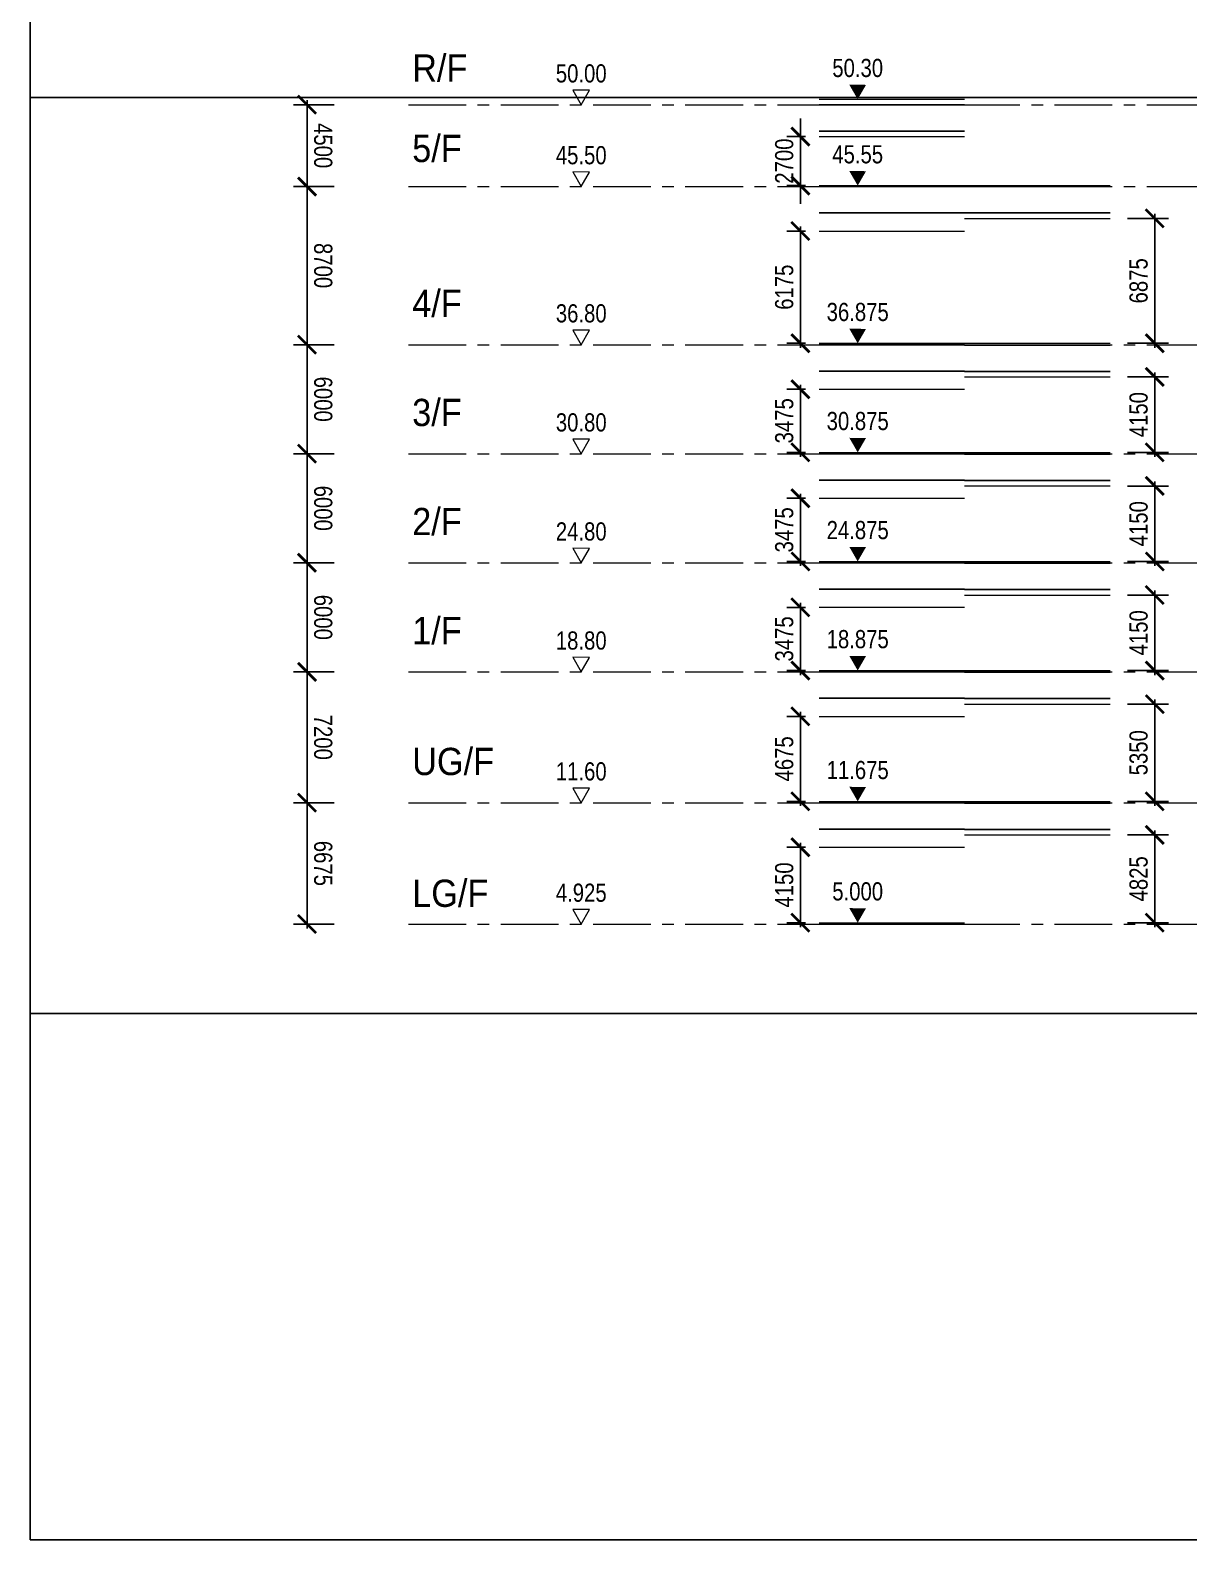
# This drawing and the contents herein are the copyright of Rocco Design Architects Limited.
# Model space of a CAD drawing. Header units: millimetres. Extents: x 833576263 to 1668046980, y 817519639 to 1636103653.
# Drawn here: x 833699376 to 833763140, y 817519639 to 817602692 of the extents above; entities that cross this region are included whole.
import ezdxf
from ezdxf.enums import TextEntityAlignment as Align

# ---------------------------------------------------------------- set-up
doc = ezdxf.new("R2010")
doc.units = ezdxf.units.MM
doc.header["$LTSCALE"] = 100
doc.header["$MEASUREMENT"] = 0
doc.linetypes.add('R_P_Grid$0$CENTER', pattern=[50.8, 31.75, -6.35, 6.35, -6.35])
doc.layers.get('Defpoints').update_dxf_attribs({"color": 170})
for name, color, linetype, lineweight in [('R_P_Grid$0$RDA0251', 1, 'R_P_Grid$0$CENTER', 18), ('R_P_Grid$0$RDA0311', 1, 'Continuous', 25), ('R_P_Grid$0$RDA0321', 7, 'Continuous', 18), ('R_P_Grid$0$RDA0322', 7, 'Continuous', 18), ('R_P_Grid$0$RDA04013', 1, 'Continuous', 35), ('R_P_Grid$0$RDA2301', 7, 'Continuous', 18), ('R_P_Grid$0$RDA2803S', 4, 'Continuous', 25)]:
    doc.layers.add(name, color=color, linetype=linetype, lineweight=lineweight)
doc.layers.add('X-REF', color=7, linetype='Continuous')
doc.styles.add('R_P_Grid$0$Romans', font='arial.ttf', dxfattribs={"width": 0.8})
doc.dimstyles.new('R_P_Grid$0$M_500MT', dxfattribs={"dimscale": 500, "dimtxt": 2, "dimasz": 2, "dimexe": 1.5, "dimexo": 1.5, "dimgap": 0.75, "dimtad": 1, "dimdec": 0, "dimrnd": 1e-07, "dimzin": 12, "dimdsep": 46, "dimtxsty": 'R_P_Grid$0$Romans', "dimblk": 'R_P_Grid$0$_ArchTick', "dimcen": 2, "dimdle": 0.5, "dimclrd": 7, "dimclre": 7, "dimclrt": 3, "dimaunit": 1, "dimadec": 8, "dimazin": 0, "dimtfac": 1, "dimtdec": 0, "dimtix": 1, "dimtmove": 2, "dimatfit": 3, "dimfxl": 3, "dimfxlon": 1, "dimtolj": 1, "dimarcsym": 0})

# ---------------------------------------------------------------- blocks, each defined once
blk = doc.blocks.new('R_P_Grid$0$LMark-FFL-2')
blk.add_solid([(-0.92, 1.6), (0.92, 1.59), (0, 0)])
at = {"color": 7, "style": 'R_P_Grid$0$Romans', "width": 0.8}
blk.add_attdef('FFL', text='', height=2, dxfattribs=at).set_placement((0, 1.85), align=Align.BOTTOM_CENTER)
blk = doc.blocks.new('R_P_Grid$0$_ArchTick')
at = {"color": 0, "linetype": 'ByBlock', "const_width": 0.15}
blk.add_lwpolyline([(-0.5, -0.5), (0.5, 0.5)], dxfattribs=at)
blk = doc.blocks.new('*D163')
at = {"layer": 'Defpoints', "color": 0, "transparency": 16777216}
for p in [(833742803, 817596840), (833741764, 817594140), (833742803, 817594140)]:
    blk.add_point(p, dxfattribs=at)
at = {"layer": 'R_P_Grid$0$RDA0311', "color": 7, "lineweight": -2, "transparency": 16777216}
for p, q in [((833741764, 817596840), (833741764, 817597840)), ((833742053, 817596840), (833741014, 817596840)), ((833741764, 817596840), (833741764, 817594140)), ((833742053, 817594140), (833741014, 817594140)), ((833741764, 817594140), (833741764, 817593140))]:
    blk.add_line(p, q, dxfattribs=at)
at = {"layer": 'R_P_Grid$0$RDA0311', "color": 7, "lineweight": -2, "transparency": 16777216, "xscale": 1000, "yscale": 1000, "zscale": 1000}
for p, rotation in [((833741764, 817596840), 270), ((833741764, 817594140), 90)]:
    blk.add_blockref('R_P_Grid$0$_ArchTick', p, dxfattribs=dict(at, rotation=rotation))
at = {"layer": 'R_P_Grid$0$RDA0311', "color": 3, "transparency": 16777216, "insert": (833740878, 817595490), "char_height": 1000, "attachment_point": 5, "rotation": 90, "style": 'R_P_Grid$0$Romans'}
blk.add_mtext('\\A1;2700', dxfattribs=at)
blk = doc.blocks.new('*D164')
at = {"layer": 'Defpoints', "color": 0, "transparency": 16777216}
for p in [(833742803, 817591640), (833741764, 817585465), (833742803, 817585465)]:
    blk.add_point(p, dxfattribs=at)
at = {"layer": 'R_P_Grid$0$RDA0311', "color": 7, "lineweight": -2, "transparency": 16777216}
for p, q in [((833742053, 817591640), (833741014, 817591640)), ((833741764, 817591890), (833741764, 817585215)), ((833742053, 817585465), (833741014, 817585465))]:
    blk.add_line(p, q, dxfattribs=at)
at = {"layer": 'R_P_Grid$0$RDA0311', "color": 7, "lineweight": -2, "transparency": 16777216, "xscale": 1000, "yscale": 1000, "zscale": 1000}
for p, rotation in [((833741764, 817591640), 90), ((833741764, 817585465), 270)]:
    blk.add_blockref('R_P_Grid$0$_ArchTick', p, dxfattribs=dict(at, rotation=rotation))
at = {"layer": 'R_P_Grid$0$RDA0311', "color": 3, "transparency": 16777216, "insert": (833740878, 817588553), "char_height": 1000, "attachment_point": 5, "rotation": 90, "style": 'R_P_Grid$0$Romans'}
blk.add_mtext('\\A1;6175', dxfattribs=at)
blk = doc.blocks.new('*D165')
at = {"layer": 'Defpoints', "color": 0, "transparency": 16777216}
for p in [(833742803, 817582940), (833741764, 817579465), (833742803, 817579465)]:
    blk.add_point(p, dxfattribs=at)
at = {"layer": 'R_P_Grid$0$RDA0311', "color": 7, "lineweight": -2, "transparency": 16777216}
for p, q in [((833741764, 817583190), (833741764, 817579215)), ((833742053, 817582940), (833741014, 817582940)), ((833742053, 817579465), (833741014, 817579465))]:
    blk.add_line(p, q, dxfattribs=at)
at = {"layer": 'R_P_Grid$0$RDA0311', "color": 7, "lineweight": -2, "transparency": 16777216, "xscale": 1000, "yscale": 1000, "zscale": 1000}
for p, rotation in [((833741764, 817582940), 90), ((833741764, 817579465), 270)]:
    blk.add_blockref('R_P_Grid$0$_ArchTick', p, dxfattribs=dict(at, rotation=rotation))
at = {"layer": 'R_P_Grid$0$RDA0311', "color": 3, "transparency": 16777216, "insert": (833740878, 817581203), "char_height": 1000, "attachment_point": 5, "rotation": 90, "style": 'R_P_Grid$0$Romans'}
blk.add_mtext('\\A1;3475', dxfattribs=at)
blk = doc.blocks.new('*D166')
at = {"layer": 'Defpoints', "color": 0, "transparency": 16777216}
for p in [(833742803, 817576940), (833741764, 817573465), (833742803, 817573465)]:
    blk.add_point(p, dxfattribs=at)
at = {"layer": 'R_P_Grid$0$RDA0311', "color": 7, "lineweight": -2, "transparency": 16777216}
for p, q in [((833742053, 817576940), (833741014, 817576940)), ((833741764, 817577190), (833741764, 817573215)), ((833742053, 817573465), (833741014, 817573465))]:
    blk.add_line(p, q, dxfattribs=at)
at = {"layer": 'R_P_Grid$0$RDA0311', "color": 7, "lineweight": -2, "transparency": 16777216, "xscale": 1000, "yscale": 1000, "zscale": 1000}
for p, rotation in [((833741764, 817576940), 90), ((833741764, 817573465), 270)]:
    blk.add_blockref('R_P_Grid$0$_ArchTick', p, dxfattribs=dict(at, rotation=rotation))
at = {"layer": 'R_P_Grid$0$RDA0311', "color": 3, "transparency": 16777216, "insert": (833740878, 817575203), "char_height": 1000, "attachment_point": 5, "rotation": 90, "style": 'R_P_Grid$0$Romans'}
blk.add_mtext('\\A1;3475', dxfattribs=at)
blk = doc.blocks.new('*D167')
at = {"layer": 'Defpoints', "color": 0, "transparency": 16777216}
for p in [(833742803, 817570940), (833741764, 817567465), (833742803, 817567465)]:
    blk.add_point(p, dxfattribs=at)
at = {"layer": 'R_P_Grid$0$RDA0311', "color": 7, "lineweight": -2, "transparency": 16777216}
for p, q in [((833742053, 817570940), (833741014, 817570940)), ((833741764, 817571190), (833741764, 817567215)), ((833742053, 817567465), (833741014, 817567465))]:
    blk.add_line(p, q, dxfattribs=at)
at = {"layer": 'R_P_Grid$0$RDA0311', "color": 7, "lineweight": -2, "transparency": 16777216, "xscale": 1000, "yscale": 1000, "zscale": 1000}
for p, rotation in [((833741764, 817570940), 90), ((833741764, 817567465), 270)]:
    blk.add_blockref('R_P_Grid$0$_ArchTick', p, dxfattribs=dict(at, rotation=rotation))
at = {"layer": 'R_P_Grid$0$RDA0311', "color": 3, "transparency": 16777216, "insert": (833740878, 817569203), "char_height": 1000, "attachment_point": 5, "rotation": 90, "style": 'R_P_Grid$0$Romans'}
blk.add_mtext('\\A1;3475', dxfattribs=at)
blk = doc.blocks.new('*D168')
at = {"layer": 'Defpoints', "color": 0, "transparency": 16777216}
for p in [(833742803, 817564940), (833741764, 817560265), (833742803, 817560265)]:
    blk.add_point(p, dxfattribs=at)
at = {"layer": 'R_P_Grid$0$RDA0311', "color": 7, "lineweight": -2, "transparency": 16777216}
for p, q in [((833742053, 817564940), (833741014, 817564940)), ((833741764, 817565190), (833741764, 817560015)), ((833742053, 817560265), (833741014, 817560265))]:
    blk.add_line(p, q, dxfattribs=at)
at = {"layer": 'R_P_Grid$0$RDA0311', "color": 7, "lineweight": -2, "transparency": 16777216, "xscale": 1000, "yscale": 1000, "zscale": 1000}
for p, rotation in [((833741764, 817564940), 90), ((833741764, 817560265), 270)]:
    blk.add_blockref('R_P_Grid$0$_ArchTick', p, dxfattribs=dict(at, rotation=rotation))
at = {"layer": 'R_P_Grid$0$RDA0311', "color": 3, "transparency": 16777216, "insert": (833740878, 817562603), "char_height": 1000, "attachment_point": 5, "rotation": 90, "style": 'R_P_Grid$0$Romans'}
blk.add_mtext('\\A1;4675', dxfattribs=at)
blk = doc.blocks.new('*D169')
at = {"layer": 'Defpoints', "color": 0, "transparency": 16777216}
for p in [(833742803, 817557740), (833741764, 817553590), (833742803, 817553590)]:
    blk.add_point(p, dxfattribs=at)
at = {"layer": 'R_P_Grid$0$RDA0311', "color": 7, "lineweight": -2, "transparency": 16777216}
for p, q in [((833742053, 817557740), (833741014, 817557740)), ((833741764, 817557990), (833741764, 817553340)), ((833742053, 817553590), (833741014, 817553590))]:
    blk.add_line(p, q, dxfattribs=at)
at = {"layer": 'R_P_Grid$0$RDA0311', "color": 7, "lineweight": -2, "transparency": 16777216, "xscale": 1000, "yscale": 1000, "zscale": 1000}
for p, rotation in [((833741764, 817557740), 90), ((833741764, 817553590), 270)]:
    blk.add_blockref('R_P_Grid$0$_ArchTick', p, dxfattribs=dict(at, rotation=rotation))
at = {"layer": 'R_P_Grid$0$RDA0311', "color": 3, "transparency": 16777216, "insert": (833740878, 817555665), "char_height": 1000, "attachment_point": 5, "rotation": 90, "style": 'R_P_Grid$0$Romans'}
blk.add_mtext('\\A1;4150', dxfattribs=at)
blk = doc.blocks.new('*D170')
at = {"layer": 'Defpoints', "color": 0, "transparency": 16777216}
for p in [(833758803, 817583615), (833758803, 817579465), (833761265, 817579465)]:
    blk.add_point(p, dxfattribs=at)
at = {"layer": 'R_P_Grid$0$RDA0311', "color": 7, "lineweight": -2, "transparency": 16777216}
for p, q in [((833761265, 817583865), (833761265, 817579215)), ((833759765, 817583615), (833762015, 817583615)), ((833759765, 817579465), (833762015, 817579465))]:
    blk.add_line(p, q, dxfattribs=at)
at = {"layer": 'R_P_Grid$0$RDA0311', "color": 7, "lineweight": -2, "transparency": 16777216, "xscale": 1000, "yscale": 1000, "zscale": 1000}
for p, rotation in [((833761265, 817583615), 90), ((833761265, 817579465), 270)]:
    blk.add_blockref('R_P_Grid$0$_ArchTick', p, dxfattribs=dict(at, rotation=rotation))
at = {"layer": 'R_P_Grid$0$RDA0311', "color": 3, "transparency": 16777216, "insert": (833760380, 817581540), "char_height": 1000, "attachment_point": 5, "rotation": 90, "style": 'R_P_Grid$0$Romans'}
blk.add_mtext('\\A1;4150', dxfattribs=at)
blk = doc.blocks.new('*D171')
at = {"layer": 'Defpoints', "color": 0, "transparency": 16777216}
for p in [(833758803, 817577615), (833758803, 817573465), (833761265, 817573465)]:
    blk.add_point(p, dxfattribs=at)
at = {"layer": 'R_P_Grid$0$RDA0311', "color": 7, "lineweight": -2, "transparency": 16777216}
for p, q in [((833759765, 817577615), (833762015, 817577615)), ((833761265, 817577865), (833761265, 817573215)), ((833759765, 817573465), (833762015, 817573465))]:
    blk.add_line(p, q, dxfattribs=at)
at = {"layer": 'R_P_Grid$0$RDA0311', "color": 7, "lineweight": -2, "transparency": 16777216, "xscale": 1000, "yscale": 1000, "zscale": 1000}
for p, rotation in [((833761265, 817577615), 90), ((833761265, 817573465), 270)]:
    blk.add_blockref('R_P_Grid$0$_ArchTick', p, dxfattribs=dict(at, rotation=rotation))
at = {"layer": 'R_P_Grid$0$RDA0311', "color": 3, "transparency": 16777216, "insert": (833760380, 817575540), "char_height": 1000, "attachment_point": 5, "rotation": 90, "style": 'R_P_Grid$0$Romans'}
blk.add_mtext('\\A1;4150', dxfattribs=at)
blk = doc.blocks.new('*D172')
at = {"layer": 'Defpoints', "color": 0, "transparency": 16777216}
for p in [(833758803, 817571615), (833758803, 817567465), (833761265, 817567465)]:
    blk.add_point(p, dxfattribs=at)
at = {"layer": 'R_P_Grid$0$RDA0311', "color": 7, "lineweight": -2, "transparency": 16777216}
for p, q in [((833759765, 817571615), (833762015, 817571615)), ((833761265, 817571865), (833761265, 817567215)), ((833759765, 817567465), (833762015, 817567465))]:
    blk.add_line(p, q, dxfattribs=at)
at = {"layer": 'R_P_Grid$0$RDA0311', "color": 7, "lineweight": -2, "transparency": 16777216, "xscale": 1000, "yscale": 1000, "zscale": 1000}
for p, rotation in [((833761265, 817571615), 90), ((833761265, 817567465), 270)]:
    blk.add_blockref('R_P_Grid$0$_ArchTick', p, dxfattribs=dict(at, rotation=rotation))
at = {"layer": 'R_P_Grid$0$RDA0311', "color": 3, "transparency": 16777216, "insert": (833760380, 817569540), "char_height": 1000, "attachment_point": 5, "rotation": 90, "style": 'R_P_Grid$0$Romans'}
blk.add_mtext('\\A1;4150', dxfattribs=at)
blk = doc.blocks.new('*D173')
at = {"layer": 'Defpoints', "color": 0, "transparency": 16777216}
for p in [(833758803, 817565615), (833758803, 817560265), (833761265, 817560265)]:
    blk.add_point(p, dxfattribs=at)
at = {"layer": 'R_P_Grid$0$RDA0311', "color": 7, "lineweight": -2, "transparency": 16777216}
for p, q in [((833759765, 817565615), (833762015, 817565615)), ((833761265, 817565865), (833761265, 817560015)), ((833759765, 817560265), (833762015, 817560265))]:
    blk.add_line(p, q, dxfattribs=at)
at = {"layer": 'R_P_Grid$0$RDA0311', "color": 7, "lineweight": -2, "transparency": 16777216, "xscale": 1000, "yscale": 1000, "zscale": 1000}
for p, rotation in [((833761265, 817565615), 90), ((833761265, 817560265), 270)]:
    blk.add_blockref('R_P_Grid$0$_ArchTick', p, dxfattribs=dict(at, rotation=rotation))
at = {"layer": 'R_P_Grid$0$RDA0311', "color": 3, "transparency": 16777216, "insert": (833760379, 817562940), "char_height": 1000, "attachment_point": 5, "rotation": 90, "style": 'R_P_Grid$0$Romans'}
blk.add_mtext('\\A1;5350', dxfattribs=at)
blk = doc.blocks.new('*D174')
at = {"layer": 'Defpoints', "color": 0, "transparency": 16777216}
for p in [(833758803, 817558415), (833750803, 817553590), (833761265, 817553590)]:
    blk.add_point(p, dxfattribs=at)
at = {"layer": 'R_P_Grid$0$RDA0311', "color": 7, "lineweight": -2, "transparency": 16777216}
for p, q in [((833759765, 817558415), (833762015, 817558415)), ((833761265, 817558665), (833761265, 817553340)), ((833759765, 817553590), (833762015, 817553590))]:
    blk.add_line(p, q, dxfattribs=at)
at = {"layer": 'R_P_Grid$0$RDA0311', "color": 7, "lineweight": -2, "transparency": 16777216, "xscale": 1000, "yscale": 1000, "zscale": 1000}
for p, rotation in [((833761265, 817558415), 90), ((833761265, 817553590), 270)]:
    blk.add_blockref('R_P_Grid$0$_ArchTick', p, dxfattribs=dict(at, rotation=rotation))
at = {"layer": 'R_P_Grid$0$RDA0311', "color": 3, "transparency": 16777216, "insert": (833760380, 817556003), "char_height": 1000, "attachment_point": 5, "rotation": 90, "style": 'R_P_Grid$0$Romans'}
blk.add_mtext('\\A1;4825', dxfattribs=at)
blk = doc.blocks.new('*D142')
at = {"layer": 'Defpoints', "color": 0, "transparency": 16777216}
for p in [(833720191, 817598590), (833714611, 817594090), (833720191, 817594090)]:
    blk.add_point(p, dxfattribs=at)
at = {"layer": 'R_P_Grid$0$RDA0311', "color": 7, "lineweight": -2, "transparency": 16777216}
for p, q in [((833714611, 817598840), (833714611, 817593840)), ((833716111, 817598590), (833713861, 817598590)), ((833716111, 817594090), (833713861, 817594090))]:
    blk.add_line(p, q, dxfattribs=at)
at = {"layer": 'R_P_Grid$0$RDA0311', "color": 7, "lineweight": -2, "transparency": 16777216, "xscale": 1000, "yscale": 1000, "zscale": 1000}
for p, rotation in [((833714611, 817598590), 90), ((833714611, 817594090), 270)]:
    blk.add_blockref('R_P_Grid$0$_ArchTick', p, dxfattribs=dict(at, rotation=rotation))
at = {"layer": 'R_P_Grid$0$RDA0311', "color": 3, "transparency": 16777216, "insert": (833715496, 817596340), "char_height": 1000, "attachment_point": 5, "rotation": 270, "style": 'R_P_Grid$0$Romans'}
blk.add_mtext('\\A1;4500', dxfattribs=at)
blk = doc.blocks.new('*D143')
at = {"layer": 'Defpoints', "color": 0, "transparency": 16777216}
for p in [(833720191, 817594090), (833714611, 817585390), (833720191, 817585390)]:
    blk.add_point(p, dxfattribs=at)
at = {"layer": 'R_P_Grid$0$RDA0311', "color": 7, "lineweight": -2, "transparency": 16777216}
for p, q in [((833716111, 817594090), (833713861, 817594090)), ((833714611, 817594340), (833714611, 817585140)), ((833716111, 817585390), (833713861, 817585390))]:
    blk.add_line(p, q, dxfattribs=at)
at = {"layer": 'R_P_Grid$0$RDA0311', "color": 7, "lineweight": -2, "transparency": 16777216, "xscale": 1000, "yscale": 1000, "zscale": 1000}
for p, rotation in [((833714611, 817594090), 90), ((833714611, 817585390), 270)]:
    blk.add_blockref('R_P_Grid$0$_ArchTick', p, dxfattribs=dict(at, rotation=rotation))
at = {"layer": 'R_P_Grid$0$RDA0311', "color": 3, "transparency": 16777216, "insert": (833715496, 817589740), "char_height": 1000, "attachment_point": 5, "rotation": 270, "style": 'R_P_Grid$0$Romans'}
blk.add_mtext('\\A1;8700', dxfattribs=at)
blk = doc.blocks.new('*D144')
at = {"layer": 'Defpoints', "color": 0, "transparency": 16777216}
for p in [(833720191, 817585390), (833714611, 817579390), (833720191, 817579390)]:
    blk.add_point(p, dxfattribs=at)
at = {"layer": 'R_P_Grid$0$RDA0311', "color": 7, "lineweight": -2, "transparency": 16777216}
for p, q in [((833714611, 817585640), (833714611, 817579140)), ((833716111, 817585390), (833713861, 817585390)), ((833716111, 817579390), (833713861, 817579390))]:
    blk.add_line(p, q, dxfattribs=at)
at = {"layer": 'R_P_Grid$0$RDA0311', "color": 7, "lineweight": -2, "transparency": 16777216, "xscale": 1000, "yscale": 1000, "zscale": 1000}
for p, rotation in [((833714611, 817585390), 90), ((833714611, 817579390), 270)]:
    blk.add_blockref('R_P_Grid$0$_ArchTick', p, dxfattribs=dict(at, rotation=rotation))
at = {"layer": 'R_P_Grid$0$RDA0311', "color": 3, "transparency": 16777216, "insert": (833715496, 817582390), "char_height": 1000, "attachment_point": 5, "rotation": 270, "style": 'R_P_Grid$0$Romans'}
blk.add_mtext('\\A1;6000', dxfattribs=at)
blk = doc.blocks.new('*D145')
at = {"layer": 'Defpoints', "color": 0, "transparency": 16777216}
for p in [(833720191, 817579390), (833714611, 817573390), (833720191, 817573390)]:
    blk.add_point(p, dxfattribs=at)
at = {"layer": 'R_P_Grid$0$RDA0311', "color": 7, "lineweight": -2, "transparency": 16777216}
for p, q in [((833716111, 817579390), (833713861, 817579390)), ((833714611, 817579640), (833714611, 817573140)), ((833716111, 817573390), (833713861, 817573390))]:
    blk.add_line(p, q, dxfattribs=at)
at = {"layer": 'R_P_Grid$0$RDA0311', "color": 7, "lineweight": -2, "transparency": 16777216, "xscale": 1000, "yscale": 1000, "zscale": 1000}
for p, rotation in [((833714611, 817579390), 90), ((833714611, 817573390), 270)]:
    blk.add_blockref('R_P_Grid$0$_ArchTick', p, dxfattribs=dict(at, rotation=rotation))
at = {"layer": 'R_P_Grid$0$RDA0311', "color": 3, "transparency": 16777216, "insert": (833715496, 817576390), "char_height": 1000, "attachment_point": 5, "rotation": 270, "style": 'R_P_Grid$0$Romans'}
blk.add_mtext('\\A1;6000', dxfattribs=at)
blk = doc.blocks.new('*D146')
at = {"layer": 'Defpoints', "color": 0, "transparency": 16777216}
for p in [(833720191, 817573390), (833714611, 817567390), (833720191, 817567390)]:
    blk.add_point(p, dxfattribs=at)
at = {"layer": 'R_P_Grid$0$RDA0311', "color": 7, "lineweight": -2, "transparency": 16777216}
for p, q in [((833716111, 817573390), (833713861, 817573390)), ((833714611, 817573640), (833714611, 817567140)), ((833716111, 817567390), (833713861, 817567390))]:
    blk.add_line(p, q, dxfattribs=at)
at = {"layer": 'R_P_Grid$0$RDA0311', "color": 7, "lineweight": -2, "transparency": 16777216, "xscale": 1000, "yscale": 1000, "zscale": 1000}
for p, rotation in [((833714611, 817573390), 90), ((833714611, 817567390), 270)]:
    blk.add_blockref('R_P_Grid$0$_ArchTick', p, dxfattribs=dict(at, rotation=rotation))
at = {"layer": 'R_P_Grid$0$RDA0311', "color": 3, "transparency": 16777216, "insert": (833715496, 817570390), "char_height": 1000, "attachment_point": 5, "rotation": 270, "style": 'R_P_Grid$0$Romans'}
blk.add_mtext('\\A1;6000', dxfattribs=at)
blk = doc.blocks.new('*D147')
at = {"layer": 'Defpoints', "color": 0, "transparency": 16777216}
for p in [(833720191, 817567390), (833714611, 817560190), (833720191, 817560190)]:
    blk.add_point(p, dxfattribs=at)
at = {"layer": 'R_P_Grid$0$RDA0311', "color": 7, "lineweight": -2, "transparency": 16777216}
for p, q in [((833716111, 817567390), (833713861, 817567390)), ((833714611, 817567640), (833714611, 817559940)), ((833716111, 817560190), (833713861, 817560190))]:
    blk.add_line(p, q, dxfattribs=at)
at = {"layer": 'R_P_Grid$0$RDA0311', "color": 7, "lineweight": -2, "transparency": 16777216, "xscale": 1000, "yscale": 1000, "zscale": 1000}
for p, rotation in [((833714611, 817567390), 90), ((833714611, 817560190), 270)]:
    blk.add_blockref('R_P_Grid$0$_ArchTick', p, dxfattribs=dict(at, rotation=rotation))
at = {"layer": 'R_P_Grid$0$RDA0311', "color": 3, "transparency": 16777216, "insert": (833715496, 817563790), "char_height": 1000, "attachment_point": 5, "rotation": 270, "style": 'R_P_Grid$0$Romans'}
blk.add_mtext('\\A1;7200', dxfattribs=at)
blk = doc.blocks.new('*D175')
at = {"layer": 'Defpoints', "color": 0, "transparency": 16777216}
for p in [(833720191, 817560190), (833714611, 817553515), (833720191, 817553515)]:
    blk.add_point(p, dxfattribs=at)
at = {"layer": 'R_P_Grid$0$RDA0311', "color": 7, "lineweight": -2, "transparency": 16777216}
for p, q in [((833716111, 817560190), (833713861, 817560190)), ((833714611, 817560440), (833714611, 817553265)), ((833716111, 817553515), (833713861, 817553515))]:
    blk.add_line(p, q, dxfattribs=at)
at = {"layer": 'R_P_Grid$0$RDA0311', "color": 7, "lineweight": -2, "transparency": 16777216, "xscale": 1000, "yscale": 1000, "zscale": 1000}
for p, rotation in [((833714611, 817560190), 90), ((833714611, 817553515), 270)]:
    blk.add_blockref('R_P_Grid$0$_ArchTick', p, dxfattribs=dict(at, rotation=rotation))
at = {"layer": 'R_P_Grid$0$RDA0311', "color": 3, "transparency": 16777216, "insert": (833715496, 817556853), "char_height": 1000, "attachment_point": 5, "rotation": 270, "style": 'R_P_Grid$0$Romans'}
blk.add_mtext('\\A1;6675', dxfattribs=at)
blk = doc.blocks.new('R_P_Grid$0$LMark-SFL-2')
blk.add_lwpolyline([(-0.92, 1.6), (0, 0), (0.92, 1.59)], close=True)
at = {"color": 7, "style": 'R_P_Grid$0$Romans', "width": 0.8}
blk.add_attdef('SFL', text='', height=2, dxfattribs=at).set_placement((0, 1.85), align=Align.BOTTOM_CENTER)
blk = doc.blocks.new('*D148')
at = {"layer": 'Defpoints', "color": 0, "transparency": 16777216}
for p in [(833758803, 817592340), (833758803, 817585465), (833761265, 817585465)]:
    blk.add_point(p, dxfattribs=at)
at = {"layer": 'R_P_Grid$0$RDA0311', "color": 7, "lineweight": -2, "transparency": 16777216}
for p, q in [((833759765, 817592340), (833762015, 817592340)), ((833761265, 817592590), (833761265, 817585215)), ((833759765, 817585465), (833762015, 817585465))]:
    blk.add_line(p, q, dxfattribs=at)
at = {"layer": 'R_P_Grid$0$RDA0311', "color": 7, "lineweight": -2, "transparency": 16777216, "xscale": 1000, "yscale": 1000, "zscale": 1000}
for p, rotation in [((833761265, 817592340), 90), ((833761265, 817585465), 270)]:
    blk.add_blockref('R_P_Grid$0$_ArchTick', p, dxfattribs=dict(at, rotation=rotation))
at = {"layer": 'R_P_Grid$0$RDA0311', "color": 3, "transparency": 16777216, "insert": (833760380, 817588903), "char_height": 1000, "attachment_point": 5, "rotation": 90, "style": 'R_P_Grid$0$Romans'}
blk.add_mtext('\\A1;6875', dxfattribs=at)
blk = doc.blocks.new('R_P_Grid')
blk.add_lwpolyline([(833699375.8, 817668139.3), (833909375.8, 817668139.3), (833909375.8, 817519639.3), (833699375.8, 817519639.3)], close=True)
at = {"layer": 'Defpoints'}
for p, q in [((833699375.8, 817598990.5), (833909375.8, 817598990.5)), ((833699375.8, 817548590.5), (833909375.8, 817548590.5))]:
    blk.add_line(p, q, dxfattribs=at)
at = {"layer": 'R_P_Grid$0$RDA0251'}
for p, q in [((833720190.6, 817598590.5), (833809658.2, 817598590.5)), ((833720190.6, 817594090.5), (833809658.2, 817594090.5)), ((833720190.6, 817585390.5), (833809658.2, 817585390.5)), ((833720190.6, 817579390.5), (833809658.2, 817579390.5)), ((833720190.6, 817573390.5), (833809658.2, 817573390.5)), ((833720190.6, 817567390.5), (833809658.2, 817567390.5)), ((833720190.6, 817560190.5), (833809658.2, 817560190.5)), ((833720190.6, 817553515.5), (833809658.2, 817553515.5))]:
    blk.add_line(p, q, dxfattribs=at)
at = {"layer": 'R_P_Grid$0$RDA2301'}
for p, q in [((833742803.3, 817598890.5), (833750803.3, 817598890.5)), ((833742803.3, 817596840.5), (833750803.3, 817596840.5)), ((833742803.3, 817594140.5), (833758803.3, 817594140.5)), ((833750803.3, 817592340.5), (833758803.3, 817592340.5)), ((833742803.3, 817591640.5), (833750803.3, 817591640.5)), ((833742803.3, 817585465.5), (833750803.3, 817585465.5)), ((833750803.3, 817585465.5), (833758803.3, 817585465.5)), ((833750803.3, 817583615.5), (833758803.3, 817583615.5)), ((833742803.3, 817582940.5), (833750803.3, 817582940.5)), ((833742803.3, 817579465.5), (833750803.3, 817579465.5)), ((833750803.3, 817579465.5), (833758803.3, 817579465.5)), ((833750803.3, 817577615.5), (833758803.3, 817577615.5)), ((833742803.3, 817576940.5), (833750803.3, 817576940.5)), ((833742803.3, 817573465.5), (833750803.3, 817573465.5)), ((833750803.3, 817573465.5), (833758803.3, 817573465.5)), ((833750803.3, 817571615.5), (833758803.3, 817571615.5)), ((833742803.3, 817570940.5), (833750803.3, 817570940.5)), ((833742803.3, 817567465.5), (833750803.3, 817567465.5)), ((833750803.3, 817567465.5), (833758803.3, 817567465.5)), ((833750803.3, 817565615.5), (833758803.3, 817565615.5)), ((833742803.3, 817564940.5), (833750803.3, 817564940.5)), ((833742803.3, 817560265.5), (833750803.3, 817560265.5)), ((833750803.3, 817560265.5), (833758803.3, 817560265.5)), ((833750803.3, 817558415.5), (833758803.3, 817558415.5)), ((833742803.3, 817557740.5), (833750803.3, 817557740.5)), ((833742803.3, 817553590.5), (833750803.3, 817553590.5))]:
    blk.add_line(p, q, dxfattribs=at)
at = {"layer": 'R_P_Grid$0$RDA2803S'}
for p, q in [((833742803.3, 817598590.5), (833750803.3, 817598590.5)), ((833742803.3, 817597140.5), (833750803.3, 817597140.5)), ((833742803.3, 817594090.5), (833758803.3, 817594090.5)), ((833742803.3, 817592640.5), (833758803.3, 817592640.5)), ((833742803.3, 817585390.5), (833750803.3, 817585390.5)), ((833750803.3, 817585365.5), (833758803.3, 817585365.5)), ((833742803.3, 817583940.5), (833750803.3, 817583940.5)), ((833750803.3, 817583915.5), (833758803.3, 817583915.5)), ((833742803.3, 817579390.5), (833750803.3, 817579390.5)), ((833750803.3, 817579365.5), (833758803.3, 817579365.5)), ((833742803.3, 817577940.5), (833750803.3, 817577940.5)), ((833750803.3, 817577915.5), (833758803.3, 817577915.5)), ((833742803.3, 817573390.5), (833750803.3, 817573390.5)), ((833750803.3, 817573365.5), (833758803.3, 817573365.5)), ((833742803.3, 817571940.5), (833750803.3, 817571940.5)), ((833750803.3, 817571915.5), (833758803.3, 817571915.5)), ((833742803.3, 817567390.5), (833750803.3, 817567390.5)), ((833750803.3, 817567365.5), (833758803.3, 817567365.5)), ((833742803.3, 817565940.5), (833750803.3, 817565940.5)), ((833750803.3, 817565915.5), (833758803.3, 817565915.5)), ((833742803.3, 817560190.5), (833750803.3, 817560190.5)), ((833750803.3, 817560165.5), (833758803.3, 817560165.5)), ((833742803.3, 817558740.5), (833750803.3, 817558740.5)), ((833750803.3, 817558715.5), (833758803.3, 817558715.5)), ((833742803.3, 817553515.5), (833750803.3, 817553515.5))]:
    blk.add_line(p, q, dxfattribs=at)
at = {"layer": 'R_P_Grid$0$RDA0321', "xscale": 500, "yscale": 500, "zscale": 500}
for p, values in [((833729702.5, 817598590.5), {'SFL': '50.00'}), ((833729702.5, 817594090.5), {'SFL': '45.50'}), ((833729702.5, 817585390.5), {'SFL': '36.80'}), ((833729702.5, 817579390.5), {'SFL': '30.80'}), ((833729702.5, 817573390.5), {'SFL': '24.80'}), ((833729702.5, 817567390.5), {'SFL': '18.80'}), ((833729702.5, 817560190.5), {'SFL': '11.60'}), ((833729702.5, 817553515.5), {'SFL': '4.925'})]:
    blk.add_blockref('R_P_Grid$0$LMark-SFL-2', p, dxfattribs=at).add_auto_attribs(values)
at = {"layer": 'R_P_Grid$0$RDA0322', "xscale": 500, "yscale": 500, "zscale": 500}
for p, values in [((833744916.9, 817598890.5), {'FFL': '50.30'}), ((833744916.9, 817594140.5), {'FFL': '45.55'}), ((833744916.9, 817585465.5), {'FFL': '36.875'}), ((833744916.9, 817579465.5), {'FFL': '30.875'}), ((833744916.9, 817573465.5), {'FFL': '24.875'}), ((833744916.9, 817567465.5), {'FFL': '18.875'}), ((833744916.9, 817560265.5), {'FFL': '11.675'}), ((833744916.9, 817553590.5), {'FFL': '5.000'})]:
    blk.add_blockref('R_P_Grid$0$LMark-FFL-2', p, dxfattribs=at).add_auto_attribs(values)
at = {"layer": 'R_P_Grid$0$RDA04013', "style": 'R_P_Grid$0$Romans', "width": 0.9}
for s, p in [('R/F', (833720400.4, 817599860.9)), ('5/F', (833720400.4, 817595435.9)), ('4/F', (833720400.4, 817586910.9)), ('3/F', (833720400.4, 817580910.9)), ('2/F', (833720400.4, 817574910.9)), ('1/F', (833720400.4, 817568910.9)), ('UG/F', (833720400.4, 817561710.9)), ('LG/F', (833720400.4, 817554460.9))]:
    blk.add_text(s, height=1500, dxfattribs=at).set_placement(p)
at = {"layer": 'R_P_Grid$0$RDA0311'}
for base, p1, p2, picture, middle in [((833714610.6, 817594090.5), (833720190.6, 817598590.5), (833720190.6, 817594090.5), '*D142', (833715496.2, 817596340.5)), ((833741764, 817594140.5), (833742803.3, 817596840.5), (833742803.3, 817594140.5), '*D163', (833740878.5, 817595490.5)), ((833714610.6, 817585390.5), (833720190.6, 817594090.5), (833720190.6, 817585390.5), '*D143', (833715496.2, 817589740.5)), ((833741764, 817585465.5), (833742803.3, 817591640.5), (833742803.3, 817585465.5), '*D164', (833740878.5, 817588553)), ((833761265.2, 817585465.5), (833758803.3, 817592340.5), (833758803.3, 817585465.5), '*D148', (833760379.7, 817588903)), ((833714610.6, 817579390.5), (833720190.6, 817585390.5), (833720190.6, 817579390.5), '*D144', (833715496.2, 817582390.5)), ((833761265.2, 817579465.5), (833758803.3, 817583615.5), (833758803.3, 817579465.5), '*D170', (833760379.7, 817581540.5)), ((833741764, 817579465.5), (833742803.3, 817582940.5), (833742803.3, 817579465.5), '*D165', (833740878.1, 817581203)), ((833714610.6, 817573390.5), (833720190.6, 817579390.5), (833720190.6, 817573390.5), '*D145', (833715496.2, 817576390.5)), ((833761265.2, 817573465.5), (833758803.3, 817577615.5), (833758803.3, 817573465.5), '*D171', (833760379.7, 817575540.5)), ((833741764, 817573465.5), (833742803.3, 817576940.5), (833742803.3, 817573465.5), '*D166', (833740878.1, 817575203)), ((833714610.6, 817567390.5), (833720190.6, 817573390.5), (833720190.6, 817567390.5), '*D146', (833715496.2, 817570390.5)), ((833741764, 817567465.5), (833742803.3, 817570940.5), (833742803.3, 817567465.5), '*D167', (833740878.1, 817569203)), ((833761265.2, 817567465.5), (833758803.3, 817571615.5), (833758803.3, 817567465.5), '*D172', (833760379.7, 817569540.5)), ((833714610.6, 817560190.5), (833720190.6, 817567390.5), (833720190.6, 817560190.5), '*D147', (833715496.2, 817563790.5)), ((833761265.2, 817560265.5), (833758803.3, 817565615.5), (833758803.3, 817560265.5), '*D173', (833760379.3, 817562940.5)), ((833741764, 817560265.5), (833742803.3, 817564940.5), (833742803.3, 817560265.5), '*D168', (833740878.5, 817562603)), ((833714610.6, 817553515.5), (833720190.6, 817560190.5), (833720190.6, 817553515.5), '*D175', (833715496.2, 817556853)), ((833761265.2, 817553590.5), (833758803.3, 817558415.5), (833750803.3, 817553590.5), '*D174', (833760379.7, 817556003)), ((833741764, 817553590.5), (833742803.3, 817557740.5), (833742803.3, 817553590.5), '*D169', (833740878.5, 817555665.5))]:
    dim = blk.add_linear_dim(base=base, p1=p1, p2=p2, angle=90, dimstyle='R_P_Grid$0$M_500MT', dxfattribs=at)
    dim.commit()
    dim.dimension.update_dxf_attribs({"geometry": picture, "text_midpoint": middle})

msp = doc.modelspace()

# ---------------------------------------------------------------- block references
at = {"layer": 'X-REF'}
msp.add_blockref('R_P_Grid', (0, 0), dxfattribs=at)

doc.saveas('drawing.dxf')
